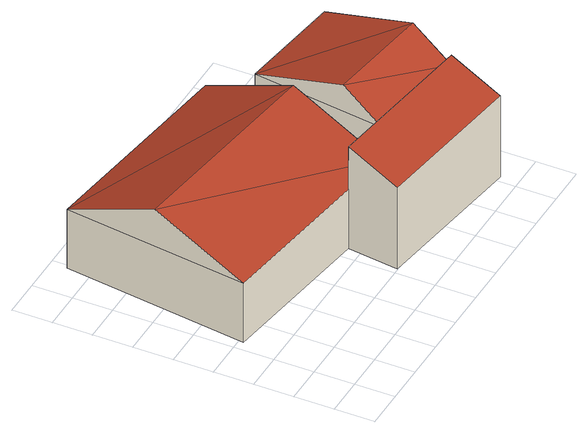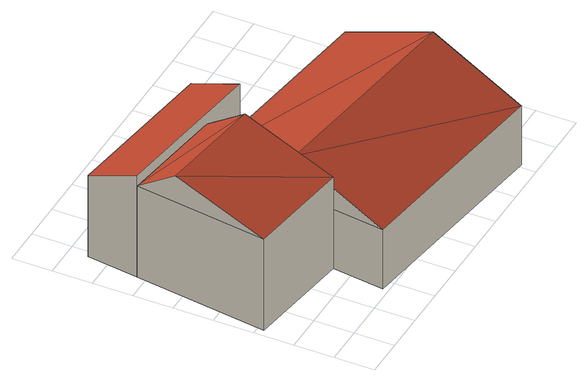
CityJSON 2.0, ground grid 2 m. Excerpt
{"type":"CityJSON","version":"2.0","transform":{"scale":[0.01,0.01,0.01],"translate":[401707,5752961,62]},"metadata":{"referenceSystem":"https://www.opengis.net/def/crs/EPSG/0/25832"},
"CityObjects":{
"building1":{"type":"Building","attributes":{"Gemeindeschluessel":"05515000","Geometrietyp2DReferenz":"3000","function":"31001_1000"},"address":[{"country":"Germany","locality":"Münster","thoroughfareNumber":"56b","thoroughfareName":"Heroldstraße"}],"children":["building1-1","building1-2","building1-3"]},
"building1-1":{"type":"BuildingPart","attributes":{"roofType":"3100","measuredHeight":5.37},"parents":["building1"],"geometry":[{"type":"Solid","lod":"2","boundaries":[[[[0,1,2,3]],[[3,2,4,5]],[[5,6,3]],[[7,8,9,0,3]],[[3,6,7]],[[10,11,7,6]],[[6,5,12,10]],[[1,13,14,15,4,2]],[[1,0,16,13]],[[13,16,10,14]],[[15,12,5,4]],[[14,10,12,15]],[[11,8,7]],[[16,0,9]],[[11,10,16,9,8]]]],"semantics":{"surfaces":[{"type":"WallSurface"},{"type":"RoofSurface"},{"type":"GroundSurface"},{"type":"ClosureSurface"}],"values":[[0,0,0,1,1,1,1,2,0,3,0,3,0,0,3]]}}]},
"building1-2":{"type":"BuildingPart","attributes":{"roofType":"2100","measuredHeight":5.68},"parents":["building1"],"geometry":[{"type":"Solid","lod":"2","boundaries":[[[[17,18,19,20,21]],[[22,23,18,17]],[[24,12,15,23,22]],[[22,17,21,24]],[[18,23,15,14,19]],[[25,10,12,24,21,20]],[[15,12,10,14]],[[19,14,10,25,20]]]],"semantics":{"surfaces":[{"type":"WallSurface"},{"type":"RoofSurface"},{"type":"GroundSurface"},{"type":"ClosureSurface"}],"values":[[0,0,0,1,2,0,3,3]]}}]},
"building1-3":{"type":"BuildingPart","attributes":{"roofType":"3100","measuredHeight":6.58},"parents":["building1"],"geometry":[{"type":"Solid","lod":"2","boundaries":[[[[26,27,28]],[[28,29,26]],[[20,26,29]],[[29,25,20]],[[30,19,14,13]],[[27,30,13,16,9,28]],[[20,19,30,27]],[[27,26,20]],[[8,11,25,29,28]],[[20,25,10,14,19]],[[8,28,9]],[[10,25,11]],[[14,10,16,13]],[[10,11,8,9,16]]]],"semantics":{"surfaces":[{"type":"RoofSurface"},{"type":"GroundSurface"},{"type":"WallSurface"},{"type":"ClosureSurface"}],"values":[[0,0,0,0,1,2,2,2,2,3,2,2,3,3]]}}]}
},
"vertices":[
[1260,1371,350],[1260,1371,19],[183,1519,19],[183,1519,350],[53,579,19],[53,579,350],[118,1049,557],[1195,901,557],[1204,961,530],[1224,1107,466],[1131,431,350],[1187,840,530],[870,467,350],[1224,1107,19],[1131,431,19],[870,467,19],[1224,1107,350],
[1635,94,473],[1635,94,19],[1671,356,19],[1671,356,530],[1671,356,587],[834,204,473],[834,204,19],[870,467,587],[1131,431,530],
[1699,561,677],[1765,1033,530],[1224,1107,530],[1159,635,677],[1765,1033,19]
]}
